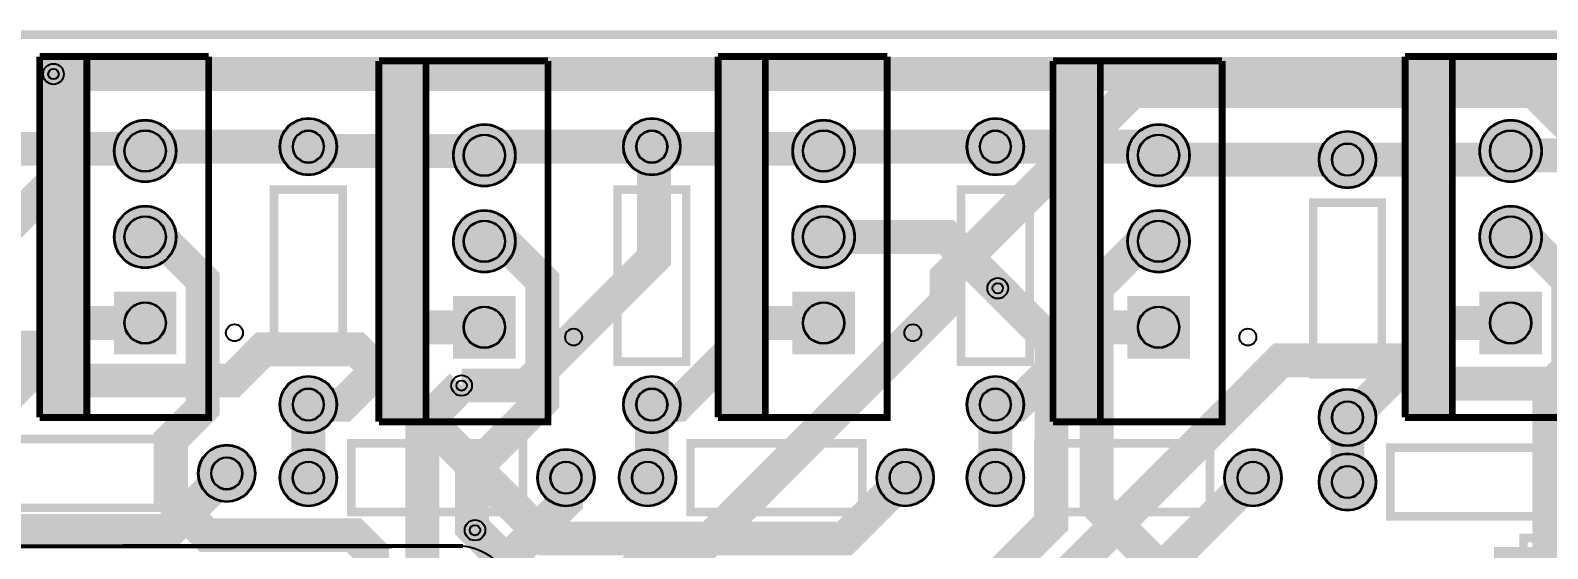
# Model space of a CAD drawing. Header units: millimetres. Extents: x -129 to 177, y 15 to 147.
# Drawn here: x 50.33 to 95.2, y 70.68 to 85.99 of the extents above; entities that cross this region are included whole.
import ezdxf

# ---------------------------------------------------------------- set-up
doc = ezdxf.new("R2010")
doc.units = ezdxf.units.MM
for name, color, linetype, true_color in [('BoardOutLine', 7, 'Continuous', 0xff00ff), ('BottomLayer', 7, 'Continuous', 0x0000ff), ('BottomSolderMaskLayer', 7, 'Continuous', 0xaa00ff), ('Document', 7, 'Continuous', 0xffffff), ('Hole', 7, 'Continuous', 0x222222), ('Multi-Layer', 7, 'Continuous', 0xc0c0c0), ('TopLayer', 7, 'Continuous', 0xff0000), ('TopSilkLayer', 7, 'Continuous', 0xffcc00), ('TopSolderMaskLayer', 7, 'Continuous', 0x800080)]:
    doc.layers.add(name, color=color, linetype=linetype, true_color=true_color)

msp = doc.modelspace()

# ---------------------------------------------------------------- hatches: boundary and pattern name
at = {"layer": 'BottomSolderMaskLayer'}
for points in [[(52.796, 82.423, 1), (54.647, 82.423, 1)], [(57.696, 82.55, 1), (59.398, 82.55, 1)], [(62.829, 82.296, 1), (64.68, 82.296, 1)], [(67.856, 82.55, 1), (69.558, 82.55, 1)], [(72.862, 82.423, 1), (74.713, 82.423, 1)], [(78.016, 82.55, 1), (79.718, 82.55, 1)], [(82.768, 82.296, 1), (84.619, 82.296, 1)], [(93.182, 82.423, 1), (95.033, 82.423, 1)], [(88.43, 82.169, 1), (90.132, 82.169, 1)], [(52.796, 79.883, 1), (54.647, 79.883, 1)], [(72.862, 79.883, 1), (74.713, 79.883, 1)], [(93.182, 79.883, 1), (95.033, 79.883, 1)], [(62.829, 79.756, 1), (64.68, 79.756, 1)], [(82.768, 79.756, 1), (84.619, 79.756, 1)], [(52.796, 76.418), (52.796, 78.269), (54.647, 78.269), (54.647, 76.418)], [(62.829, 76.291), (62.829, 78.142), (64.68, 78.142), (64.68, 76.291)], [(72.862, 76.418), (72.862, 78.269), (74.713, 78.269), (74.713, 76.418)], [(82.768, 76.291), (82.768, 78.142), (84.619, 78.142), (84.619, 76.291)], [(93.182, 76.418), (93.182, 78.269), (95.033, 78.269), (95.033, 76.418)], [(57.696, 74.93, 1), (59.398, 74.93, 1)], [(67.856, 74.93, 1), (69.558, 74.93, 1)], [(78.016, 74.93, 1), (79.718, 74.93, 1)], [(88.43, 74.549, 1), (90.132, 74.549, 1)], [(55.283, 72.898, 1), (56.985, 72.898, 1)], [(57.696, 72.771, 1), (59.398, 72.771, 1)], [(65.316, 72.771, 1), (67.018, 72.771, 1)], [(67.729, 72.771, 1), (69.431, 72.771, 1)], [(75.349, 72.771, 1), (77.051, 72.771, 1)], [(78.016, 72.771, 1), (79.718, 72.771, 1)], [(85.636, 72.771, 1), (87.338, 72.771, 1)], [(88.43, 72.644, 1), (90.132, 72.644, 1)]]:
    msp.add_hatch(color=256, dxfattribs=at).paths.add_polyline_path(points)
at = {"layer": 'Document'}
for points in [[(51.991, 74.633), (50.591, 74.633), (50.591, 85.133), (51.991, 85.133)], [(62.024, 74.506), (60.624, 74.506), (60.624, 85.006), (62.024, 85.006)], [(72.057, 74.633), (70.657, 74.633), (70.657, 85.133), (72.057, 85.133)], [(81.963, 74.506), (80.563, 74.506), (80.563, 85.006), (81.963, 85.006)], [(92.377, 74.633), (90.977, 74.633), (90.977, 85.133), (92.377, 85.133)]]:
    msp.add_hatch(color=256, dxfattribs=at).paths.add_polyline_path(points)
at = {"layer": 'Multi-Layer'}
for points in [[(52.821, 82.423, 1), (54.621, 82.423, 1)], [(57.722, 82.55, 1), (59.373, 82.55, 1)], [(62.854, 82.296, 1), (64.654, 82.296, 1)], [(67.882, 82.55, 1), (69.533, 82.55, 1)], [(72.887, 82.423, 1), (74.687, 82.423, 1)], [(78.042, 82.55, 1), (79.693, 82.55, 1)], [(82.793, 82.296, 1), (84.593, 82.296, 1)], [(93.207, 82.423, 1), (95.007, 82.423, 1)], [(88.456, 82.169, 1), (90.107, 82.169, 1)], [(52.821, 79.883, 1), (54.621, 79.883, 1)], [(72.887, 79.883, 1), (74.687, 79.883, 1)], [(93.207, 79.883, 1), (95.007, 79.883, 1)], [(62.854, 79.756, 1), (64.654, 79.756, 1)], [(82.793, 79.756, 1), (84.593, 79.756, 1)], [(52.821, 76.443), (52.821, 78.243), (54.621, 78.243), (54.621, 76.443)], [(62.854, 76.316), (62.854, 78.116), (64.654, 78.116), (64.654, 76.316)], [(72.887, 76.443), (72.887, 78.243), (74.687, 78.243), (74.687, 76.443)], [(82.793, 76.316), (82.793, 78.116), (84.593, 78.116), (84.593, 76.316)], [(93.207, 76.443), (93.207, 78.243), (95.007, 78.243), (95.007, 76.443)], [(57.722, 74.93, 1), (59.373, 74.93, 1)], [(67.882, 74.93, 1), (69.533, 74.93, 1)], [(78.042, 74.93, 1), (79.693, 74.93, 1)], [(88.456, 74.549, 1), (90.107, 74.549, 1)], [(55.309, 72.898, 1), (56.96, 72.898, 1)], [(57.722, 72.771, 1), (59.373, 72.771, 1)], [(65.342, 72.771, 1), (66.993, 72.771, 1)], [(67.755, 72.771, 1), (69.406, 72.771, 1)], [(75.375, 72.771, 1), (77.026, 72.771, 1)], [(78.042, 72.771, 1), (79.693, 72.771, 1)], [(85.662, 72.771, 1), (87.313, 72.771, 1)], [(88.456, 72.644, 1), (90.107, 72.644, 1)]]:
    msp.add_hatch(color=256, dxfattribs=at).paths.add_polyline_path(points)
at = {"layer": 'TopSolderMaskLayer'}
for points in [[(52.796, 82.423, 1), (54.647, 82.423, 1)], [(57.696, 82.55, 1), (59.398, 82.55, 1)], [(62.829, 82.296, 1), (64.68, 82.296, 1)], [(67.856, 82.55, 1), (69.558, 82.55, 1)], [(72.862, 82.423, 1), (74.713, 82.423, 1)], [(78.016, 82.55, 1), (79.718, 82.55, 1)], [(82.768, 82.296, 1), (84.619, 82.296, 1)], [(93.182, 82.423, 1), (95.033, 82.423, 1)], [(88.43, 82.169, 1), (90.132, 82.169, 1)], [(52.796, 79.883, 1), (54.647, 79.883, 1)], [(72.862, 79.883, 1), (74.713, 79.883, 1)], [(93.182, 79.883, 1), (95.033, 79.883, 1)], [(62.829, 79.756, 1), (64.68, 79.756, 1)], [(82.768, 79.756, 1), (84.619, 79.756, 1)], [(52.796, 76.418), (52.796, 78.269), (54.647, 78.269), (54.647, 76.418)], [(62.829, 76.291), (62.829, 78.142), (64.68, 78.142), (64.68, 76.291)], [(72.862, 76.418), (72.862, 78.269), (74.713, 78.269), (74.713, 76.418)], [(82.768, 76.291), (82.768, 78.142), (84.619, 78.142), (84.619, 76.291)], [(93.182, 76.418), (93.182, 78.269), (95.033, 78.269), (95.033, 76.418)], [(57.696, 74.93, 1), (59.398, 74.93, 1)], [(67.856, 74.93, 1), (69.558, 74.93, 1)], [(78.016, 74.93, 1), (79.718, 74.93, 1)], [(88.43, 74.549, 1), (90.132, 74.549, 1)], [(55.283, 72.898, 1), (56.985, 72.898, 1)], [(57.696, 72.771, 1), (59.398, 72.771, 1)], [(65.316, 72.771, 1), (67.018, 72.771, 1)], [(67.729, 72.771, 1), (69.431, 72.771, 1)], [(75.349, 72.771, 1), (77.051, 72.771, 1)], [(78.016, 72.771, 1), (79.718, 72.771, 1)], [(85.636, 72.771, 1), (87.338, 72.771, 1)], [(88.43, 72.644, 1), (90.132, 72.644, 1)]]:
    msp.add_hatch(color=256, dxfattribs=at).paths.add_polyline_path(points)

# ---------------------------------------------------------------- linework, layer by layer
at = {"layer": 'BoardOutLine', "const_width": 0.254}
msp.add_lwpolyline([(18.23, 85.859), (125.73, 85.859)], dxfattribs=at)
at = {"layer": 'BottomLayer', "const_width": 1}
for points in [[(33.401, 69.469), (35.203, 71.271), (40.768, 71.271), (51.01, 81.513), (51.01, 84.695)], [(96.901, 72.644), (97.182, 72.925), (97.182, 81.803), (94.794, 84.191), (82.919, 84.191), (77.419, 78.691), (77.419, 77.959), (69.991, 70.53), (68.669, 70.53), (63.505, 65.366), (46.13, 65.366), (43.326, 62.561)], [(53.721, 79.883), (54.147, 79.883), (55.423, 78.607), (55.423, 74.831), (54.477, 73.884), (54.477, 72.14), (55.545, 71.072), (59.898, 71.072), (60.437, 70.533), (60.437, 69.183)], [(94.107, 79.883), (94.533, 79.883), (95.809, 78.607), (95.809, 76.001), (95.249, 75.44), (95.249, 52.928), (96.622, 51.555)], [(63.754, 79.756), (64.31, 79.756), (65.466, 78.6), (65.466, 75.051), (63.389, 72.974), (63.389, 71.307), (63.476, 71.22)], [(83.693, 79.756), (83.227, 79.756), (81.864, 78.393), (81.864, 71.974), (89.769, 64.069)], [(78.936, 78.367), (80.528, 76.775), (80.528, 71.443), (73.513, 64.428), (73.513, 63.423), (77.588, 59.347), (80.322, 59.347)], [(48.514, 74.93), (49.408, 74.93), (51.821, 77.343)], [(53.721, 77.343), (51.821, 77.343)], [(58.547, 74.93), (59.568, 74.93), (61.854, 77.216)], [(63.754, 77.216), (61.854, 77.216)], [(89.281, 74.549), (89.413, 74.549), (92.207, 77.343)], [(94.107, 77.343), (92.207, 77.343)], [(62.157, 69.902), (61.918, 70.141), (61.918, 74.331), (63.081, 75.494)], [(58.547, 72.771), (58.547, 74.93)], [(68.58, 72.771), (68.707, 72.898), (68.707, 74.93)], [(78.867, 72.771), (78.867, 74.93)], [(89.281, 72.644), (89.281, 74.549)], [(38.481, 69.469), (40.069, 67.881), (61.978, 67.881), (66.167, 72.071), (66.167, 72.771)], [(74.853, 63.924), (76.136, 62.641), (90.275, 62.641), (93.615, 65.981), (93.615, 70.228)]]:
    msp.add_lwpolyline(points, dxfattribs=at)
at = {"layer": 'BottomSolderMaskLayer'}
for points in [[(58.076, 82.553), (58.076, 82.548)], [(59.018, 82.553), (59.018, 82.548)], [(68.236, 82.553), (68.236, 82.548)], [(69.178, 82.553), (69.178, 82.548)], [(78.396, 82.553), (78.396, 82.548)], [(79.338, 82.553), (79.338, 82.548)], [(88.81, 82.172), (88.81, 82.167)], [(89.752, 82.172), (89.752, 82.167)], [(58.076, 74.933), (58.076, 74.928)], [(59.018, 74.933), (59.018, 74.928)], [(68.236, 74.933), (68.236, 74.928)], [(69.178, 74.933), (69.178, 74.928)], [(78.396, 74.933), (78.396, 74.928)], [(79.338, 74.933), (79.338, 74.928)], [(88.81, 74.552), (88.81, 74.547)], [(89.752, 74.552), (89.752, 74.547)], [(56.137, 73.369), (56.131, 73.369)], [(58.55, 73.242), (58.544, 73.242)], [(66.17, 73.242), (66.165, 73.242)], [(68.583, 73.242), (68.578, 73.242)], [(76.203, 73.242), (76.198, 73.242)], [(78.87, 73.242), (78.865, 73.242)], [(86.49, 73.242), (86.485, 73.242)], [(89.284, 73.115), (89.279, 73.115)], [(56.137, 72.427), (56.131, 72.427)], [(58.55, 72.3), (58.544, 72.3)], [(66.17, 72.3), (66.165, 72.3)], [(68.583, 72.3), (68.578, 72.3)], [(76.203, 72.3), (76.198, 72.3)], [(78.87, 72.3), (78.865, 72.3)], [(86.49, 72.3), (86.485, 72.3)], [(89.284, 72.173), (89.279, 72.173)]]:
    msp.add_lwpolyline(points, close=True, dxfattribs=at)
for centre, radius in [((53.721, 82.423), 0.925), ((53.721, 82.423), 0.617), ((58.547, 82.55), 0.851), ((63.754, 82.296), 0.925), ((68.707, 82.55), 0.851), ((73.787, 82.423), 0.925), ((73.787, 82.423), 0.617), ((78.867, 82.55), 0.851), ((83.693, 82.296), 0.925), ((94.107, 82.423), 0.925), ((94.107, 82.423), 0.617), ((63.754, 82.296), 0.617), ((83.693, 82.296), 0.617), ((89.281, 82.169), 0.851), ((53.721, 79.883), 0.925), ((73.787, 79.883), 0.925), ((94.107, 79.883), 0.925), ((53.721, 79.883), 0.617), ((63.754, 79.756), 0.925), ((63.754, 79.756), 0.617), ((73.787, 79.883), 0.617), ((83.693, 79.756), 0.925), ((83.693, 79.756), 0.617), ((94.107, 79.883), 0.617), ((53.721, 77.343), 0.617), ((63.754, 77.216), 0.617), ((73.787, 77.343), 0.617), ((83.693, 77.216), 0.617), ((94.107, 77.343), 0.617), ((58.547, 74.93), 0.851), ((68.707, 74.93), 0.851), ((78.867, 74.93), 0.851), ((89.281, 74.549), 0.851), ((56.134, 72.898), 0.851), ((58.547, 72.771), 0.851), ((66.167, 72.771), 0.851), ((68.58, 72.771), 0.851), ((76.2, 72.771), 0.851), ((78.867, 72.771), 0.851), ((86.487, 72.771), 0.851), ((89.281, 72.644), 0.851)]:
    msp.add_circle(centre, radius, dxfattribs=at)
for centre, start, end in [((58.547, 82.553), 360, 180), ((68.707, 82.553), 360, 180), ((78.867, 82.553), 360, 180), ((89.281, 82.172), 360, 180), ((58.547, 82.548), 180, 360), ((68.707, 82.548), 180, 360), ((78.867, 82.548), 180, 360), ((89.281, 82.167), 180, 360), ((58.547, 74.933), 360, 180), ((68.707, 74.933), 360, 180), ((78.867, 74.933), 360, 180), ((89.281, 74.552), 360, 180), ((58.547, 74.928), 180, 360), ((68.707, 74.928), 180, 360), ((78.867, 74.928), 180, 360), ((89.281, 74.547), 180, 360), ((56.131, 72.898), 90, 270), ((56.137, 72.898), 270, 90), ((58.544, 72.771), 90, 270), ((58.55, 72.771), 270, 90), ((66.165, 72.771), 90, 270), ((66.17, 72.771), 270, 90), ((68.578, 72.771), 90, 270), ((68.583, 72.771), 270, 90), ((76.198, 72.771), 90, 270), ((76.203, 72.771), 270, 90), ((78.865, 72.771), 90, 270), ((78.87, 72.771), 270, 90), ((86.485, 72.771), 90, 270), ((86.49, 72.771), 270, 90), ((89.279, 72.644), 90, 270), ((89.284, 72.644), 270, 90)]:
    msp.add_arc(centre, 0.471, start, end, dxfattribs=at)
at = {"layer": 'Document'}
for centre in [(56.361, 77.053), (76.427, 77.053), (66.394, 76.926), (86.333, 76.926)]:
    msp.add_circle(centre, 0.25, dxfattribs=at)
at = {"layer": 'Hole'}
for centre in [(51.01, 84.695), (78.936, 78.367), (63.081, 75.494), (63.476, 71.22)]:
    msp.add_circle(centre, 0.153, dxfattribs=at)
at = {"layer": 'Multi-Layer'}
for points in [[(58.09, 82.553), (58.09, 82.548)], [(59.004, 82.553), (59.004, 82.548)], [(68.25, 82.553), (68.25, 82.548)], [(69.164, 82.553), (69.164, 82.548)], [(78.41, 82.553), (78.41, 82.548)], [(79.324, 82.553), (79.324, 82.548)], [(88.824, 82.172), (88.824, 82.167)], [(89.738, 82.172), (89.738, 82.167)], [(58.09, 74.933), (58.09, 74.928)], [(59.004, 74.933), (59.004, 74.928)], [(68.25, 74.933), (68.25, 74.928)], [(69.164, 74.933), (69.164, 74.928)], [(78.41, 74.933), (78.41, 74.928)], [(79.324, 74.933), (79.324, 74.928)], [(88.824, 74.552), (88.824, 74.547)], [(89.738, 74.552), (89.738, 74.547)], [(56.137, 73.355), (56.132, 73.355)], [(58.55, 73.228), (58.545, 73.228)], [(66.17, 73.228), (66.165, 73.228)], [(68.583, 73.228), (68.578, 73.228)], [(76.203, 73.228), (76.198, 73.228)], [(78.87, 73.228), (78.865, 73.228)], [(86.49, 73.228), (86.485, 73.228)], [(89.284, 73.101), (89.279, 73.101)], [(56.137, 72.441), (56.132, 72.441)], [(58.55, 72.314), (58.545, 72.314)], [(66.17, 72.314), (66.165, 72.314)], [(68.583, 72.314), (68.578, 72.314)], [(76.203, 72.314), (76.198, 72.314)], [(78.87, 72.314), (78.865, 72.314)], [(86.49, 72.314), (86.485, 72.314)], [(89.284, 72.187), (89.279, 72.187)]]:
    msp.add_lwpolyline(points, close=True, dxfattribs=at)
for centre, radius in [((51.01, 84.695), 0.305), ((53.721, 82.423), 0.9), ((53.721, 82.423), 0.6), ((58.547, 82.55), 0.826), ((63.754, 82.296), 0.9), ((68.707, 82.55), 0.826), ((73.787, 82.423), 0.9), ((73.787, 82.423), 0.6), ((78.867, 82.55), 0.826), ((83.693, 82.296), 0.9), ((94.107, 82.423), 0.9), ((94.107, 82.423), 0.6), ((63.754, 82.296), 0.6), ((83.693, 82.296), 0.6), ((89.281, 82.169), 0.826), ((53.721, 79.883), 0.9), ((73.787, 79.883), 0.9), ((94.107, 79.883), 0.9), ((53.721, 79.883), 0.6), ((63.754, 79.756), 0.9), ((63.754, 79.756), 0.6), ((73.787, 79.883), 0.6), ((83.693, 79.756), 0.9), ((83.693, 79.756), 0.6), ((94.107, 79.883), 0.6), ((78.936, 78.367), 0.305), ((53.721, 77.343), 0.6), ((63.754, 77.216), 0.6), ((73.787, 77.343), 0.6), ((83.693, 77.216), 0.6), ((94.107, 77.343), 0.6), ((58.547, 74.93), 0.826), ((63.081, 75.494), 0.305), ((68.707, 74.93), 0.826), ((78.867, 74.93), 0.826), ((89.281, 74.549), 0.826), ((56.134, 72.898), 0.826), ((58.547, 72.771), 0.826), ((66.167, 72.771), 0.826), ((68.58, 72.771), 0.826), ((76.2, 72.771), 0.826), ((78.867, 72.771), 0.826), ((86.487, 72.771), 0.826), ((89.281, 72.644), 0.826), ((63.476, 71.22), 0.305)]:
    msp.add_circle(centre, radius, dxfattribs=at)
for centre, start, end in [((58.547, 82.553), 360, 180), ((68.707, 82.553), 360, 180), ((78.867, 82.553), 360, 180), ((89.281, 82.172), 360, 180), ((58.547, 82.548), 180, 360), ((68.707, 82.548), 180, 360), ((78.867, 82.548), 180, 360), ((89.281, 82.167), 180, 360), ((58.547, 74.933), 360, 180), ((68.707, 74.933), 360, 180), ((78.867, 74.933), 360, 180), ((89.281, 74.552), 360, 180), ((58.547, 74.928), 180, 360), ((68.707, 74.928), 180, 360), ((78.867, 74.928), 180, 360), ((89.281, 74.547), 180, 360), ((56.132, 72.898), 90, 270), ((56.137, 72.898), 270, 90), ((58.545, 72.771), 90, 270), ((58.55, 72.771), 270, 90), ((66.165, 72.771), 90, 270), ((66.17, 72.771), 270, 90), ((68.578, 72.771), 90, 270), ((68.583, 72.771), 270, 90), ((76.198, 72.771), 90, 270), ((76.203, 72.771), 270, 90), ((78.865, 72.771), 90, 270), ((78.87, 72.771), 270, 90), ((86.485, 72.771), 90, 270), ((86.49, 72.771), 270, 90), ((89.279, 72.644), 90, 270), ((89.284, 72.644), 270, 90)]:
    msp.add_arc(centre, 0.457, start, end, dxfattribs=at)
at = {"layer": 'TopLayer', "const_width": 1}
for points in [[(129.032, 82.804), (127.141, 84.695), (51.01, 84.695)], [(53.721, 82.487), (48.578, 82.487), (48.514, 82.55)], [(58.547, 82.55), (53.785, 82.55), (53.721, 82.487)], [(63.754, 82.423), (58.674, 82.423), (58.547, 82.55)], [(68.707, 82.55), (63.881, 82.55), (63.754, 82.423)], [(68.771, 82.487), (68.707, 82.55)], [(78.867, 82.55), (73.851, 82.55), (73.787, 82.487)], [(83.693, 82.296), (83.439, 82.55), (78.867, 82.55)], [(53.721, 82.487), (53.721, 82.423)], [(63.081, 75.494), (64.998, 75.494), (68.771, 79.267), (68.771, 82.487)], [(63.754, 82.423), (63.754, 82.296)], [(73.787, 82.487), (68.771, 82.487)], [(73.787, 82.487), (73.787, 82.423)], [(89.281, 82.169), (83.82, 82.169), (83.693, 82.296)], [(94.107, 82.423), (93.853, 82.169), (89.281, 82.169)], [(99.441, 82.296), (94.234, 82.296), (94.107, 82.423)], [(78.936, 78.367), (77.42, 79.883), (73.787, 79.883)], [(68.707, 74.93), (69.474, 74.93), (71.887, 77.343)], [(73.787, 77.343), (71.887, 77.343)], [(78.867, 74.93), (79.507, 74.93), (81.793, 77.216)], [(83.693, 77.216), (81.793, 77.216)], [(76.2, 72.771), (74.402, 70.973), (65.564, 70.973), (59.975, 76.562), (57.212, 76.562), (56.291, 75.641), (51.759, 75.641), (50.787, 76.613), (46.194, 76.613), (40.656, 71.075), (37.547, 71.075), (35.941, 69.469)], [(61.739, 60.014), (61.836, 60.014), (71.493, 69.671), (80.744, 69.671), (87.31, 76.237), (90.669, 76.237), (91.354, 75.551), (96.059, 75.551), (96.945, 76.438), (100.994, 76.438), (104.788, 72.644), (107.061, 72.644)], [(86.487, 72.771), (75.419, 61.703), (69.471, 61.703), (62.009, 54.241), (62.009, 43.114), (59.781, 40.886), (41.665, 40.886), (38.481, 44.069)], [(41.021, 69.469), (42.754, 71.202), (54.438, 71.202), (56.134, 72.898)], [(93.615, 70.228), (114.678, 70.228), (117.094, 72.644)], [(63.476, 71.22), (65.468, 69.228), (69.209, 69.228)]]:
    msp.add_lwpolyline(points, dxfattribs=at)
at = {"layer": 'TopSilkLayer'}
for points, const_width in [([(50.601, 74.553), (50.601, 85.213)], 0.201), ([(50.601, 85.213), (55.601, 85.213)], 0.201), ([(55.601, 85.213), (55.601, 74.549), (50.601, 74.549)], 0.201), ([(51.997, 74.553), (51.997, 85.213)], 0.201), ([(70.667, 74.553), (70.667, 85.213)], 0.201), ([(70.667, 85.213), (75.667, 85.213)], 0.201), ([(75.667, 85.213), (75.667, 74.549), (70.667, 74.549)], 0.201), ([(72.063, 74.553), (72.063, 85.213)], 0.201), ([(90.987, 74.553), (90.987, 85.213)], 0.201), ([(90.987, 85.213), (95.987, 85.213)], 0.201), ([(95.987, 85.213), (95.987, 74.549), (90.987, 74.549)], 0.201), ([(92.383, 74.553), (92.383, 85.213)], 0.201), ([(60.634, 74.426), (60.634, 85.086)], 0.201), ([(60.634, 85.086), (65.634, 85.086)], 0.201), ([(65.634, 85.086), (65.634, 74.422), (60.634, 74.422)], 0.201), ([(62.03, 74.426), (62.03, 85.086)], 0.201), ([(80.573, 74.426), (80.573, 85.086)], 0.201), ([(80.573, 85.086), (85.573, 85.086)], 0.201), ([(85.573, 85.086), (85.573, 74.422), (80.573, 74.422)], 0.201), ([(81.969, 74.426), (81.969, 85.086)], 0.201), ([(63.121, 70.75), (15.367, 70.739)], 0.12)]:
    msp.add_lwpolyline(points, dxfattribs=dict(at, const_width=const_width))
at = {"layer": 'TopSilkLayer', "const_width": 0.254}
for points in [[(57.531, 76.2), (57.531, 81.28), (59.563, 81.28), (59.563, 76.2), (57.531, 76.2)], [(67.691, 76.2), (67.691, 81.28), (69.723, 81.28), (69.723, 76.2), (67.691, 76.2)], [(77.851, 76.2), (77.851, 81.28), (79.883, 81.28), (79.883, 76.2), (77.851, 76.2)], [(88.265, 75.819), (88.265, 80.899), (90.297, 80.899), (90.297, 75.819), (88.265, 75.819)], [(49.784, 73.914), (54.864, 73.914), (54.864, 71.882), (49.784, 71.882), (49.784, 73.914)], [(59.817, 73.787), (64.897, 73.787), (64.897, 71.755), (59.817, 71.755), (59.817, 73.787)], [(69.85, 73.787), (74.93, 73.787), (74.93, 71.755), (69.85, 71.755), (69.85, 73.787)], [(80.137, 73.787), (85.217, 73.787), (85.217, 71.755), (80.137, 71.755), (80.137, 73.787)], [(90.551, 73.66), (95.631, 73.66), (95.631, 71.628), (90.551, 71.628), (90.551, 73.66)], [(122.555, 55.753), (94.488, 55.753), (94.488, 70.993), (122.555, 70.993), (122.555, 55.753)]]:
    msp.add_lwpolyline(points, close=True, dxfattribs=at)
at = {"layer": 'TopSilkLayer'}
for centre in [(56.361, 77.053), (76.427, 77.053), (66.394, 76.926), (86.333, 76.926)]:
    msp.add_circle(centre, 0.25, dxfattribs=at)
msp.add_arc((62.841, 68.769), 2, 0.0001, 81.971, dxfattribs=at)
at = {"layer": 'TopSolderMaskLayer'}
for points in [[(58.076, 82.553), (58.076, 82.548)], [(59.018, 82.553), (59.018, 82.548)], [(68.236, 82.553), (68.236, 82.548)], [(69.178, 82.553), (69.178, 82.548)], [(78.396, 82.553), (78.396, 82.548)], [(79.338, 82.553), (79.338, 82.548)], [(88.81, 82.172), (88.81, 82.167)], [(89.752, 82.172), (89.752, 82.167)], [(58.076, 74.933), (58.076, 74.928)], [(59.018, 74.933), (59.018, 74.928)], [(68.236, 74.933), (68.236, 74.928)], [(69.178, 74.933), (69.178, 74.928)], [(78.396, 74.933), (78.396, 74.928)], [(79.338, 74.933), (79.338, 74.928)], [(88.81, 74.552), (88.81, 74.547)], [(89.752, 74.552), (89.752, 74.547)], [(56.137, 73.369), (56.131, 73.369)], [(58.55, 73.242), (58.544, 73.242)], [(66.17, 73.242), (66.165, 73.242)], [(68.583, 73.242), (68.578, 73.242)], [(76.203, 73.242), (76.198, 73.242)], [(78.87, 73.242), (78.865, 73.242)], [(86.49, 73.242), (86.485, 73.242)], [(89.284, 73.115), (89.279, 73.115)], [(56.137, 72.427), (56.131, 72.427)], [(58.55, 72.3), (58.544, 72.3)], [(66.17, 72.3), (66.165, 72.3)], [(68.583, 72.3), (68.578, 72.3)], [(76.203, 72.3), (76.198, 72.3)], [(78.87, 72.3), (78.865, 72.3)], [(86.49, 72.3), (86.485, 72.3)], [(89.284, 72.173), (89.279, 72.173)]]:
    msp.add_lwpolyline(points, close=True, dxfattribs=at)
for centre, radius in [((53.721, 82.423), 0.925), ((53.721, 82.423), 0.617), ((58.547, 82.55), 0.851), ((63.754, 82.296), 0.925), ((68.707, 82.55), 0.851), ((73.787, 82.423), 0.925), ((73.787, 82.423), 0.617), ((78.867, 82.55), 0.851), ((83.693, 82.296), 0.925), ((94.107, 82.423), 0.925), ((94.107, 82.423), 0.617), ((63.754, 82.296), 0.617), ((83.693, 82.296), 0.617), ((89.281, 82.169), 0.851), ((53.721, 79.883), 0.925), ((73.787, 79.883), 0.925), ((94.107, 79.883), 0.925), ((53.721, 79.883), 0.617), ((63.754, 79.756), 0.925), ((63.754, 79.756), 0.617), ((73.787, 79.883), 0.617), ((83.693, 79.756), 0.925), ((83.693, 79.756), 0.617), ((94.107, 79.883), 0.617), ((53.721, 77.343), 0.617), ((63.754, 77.216), 0.617), ((73.787, 77.343), 0.617), ((83.693, 77.216), 0.617), ((94.107, 77.343), 0.617), ((58.547, 74.93), 0.851), ((68.707, 74.93), 0.851), ((78.867, 74.93), 0.851), ((89.281, 74.549), 0.851), ((56.134, 72.898), 0.851), ((58.547, 72.771), 0.851), ((66.167, 72.771), 0.851), ((68.58, 72.771), 0.851), ((76.2, 72.771), 0.851), ((78.867, 72.771), 0.851), ((86.487, 72.771), 0.851), ((89.281, 72.644), 0.851)]:
    msp.add_circle(centre, radius, dxfattribs=at)
for centre, start, end in [((58.547, 82.553), 360, 180), ((68.707, 82.553), 360, 180), ((78.867, 82.553), 360, 180), ((89.281, 82.172), 360, 180), ((58.547, 82.548), 180, 360), ((68.707, 82.548), 180, 360), ((78.867, 82.548), 180, 360), ((89.281, 82.167), 180, 360), ((58.547, 74.933), 360, 180), ((68.707, 74.933), 360, 180), ((78.867, 74.933), 360, 180), ((89.281, 74.552), 360, 180), ((58.547, 74.928), 180, 360), ((68.707, 74.928), 180, 360), ((78.867, 74.928), 180, 360), ((89.281, 74.547), 180, 360), ((56.131, 72.898), 90, 270), ((56.137, 72.898), 270, 90), ((58.544, 72.771), 90, 270), ((58.55, 72.771), 270, 90), ((66.165, 72.771), 90, 270), ((66.17, 72.771), 270, 90), ((68.578, 72.771), 90, 270), ((68.583, 72.771), 270, 90), ((76.198, 72.771), 90, 270), ((76.203, 72.771), 270, 90), ((78.865, 72.771), 90, 270), ((78.87, 72.771), 270, 90), ((86.485, 72.771), 90, 270), ((86.49, 72.771), 270, 90), ((89.279, 72.644), 90, 270), ((89.284, 72.644), 270, 90)]:
    msp.add_arc(centre, 0.471, start, end, dxfattribs=at)

doc.saveas('drawing.dxf')
